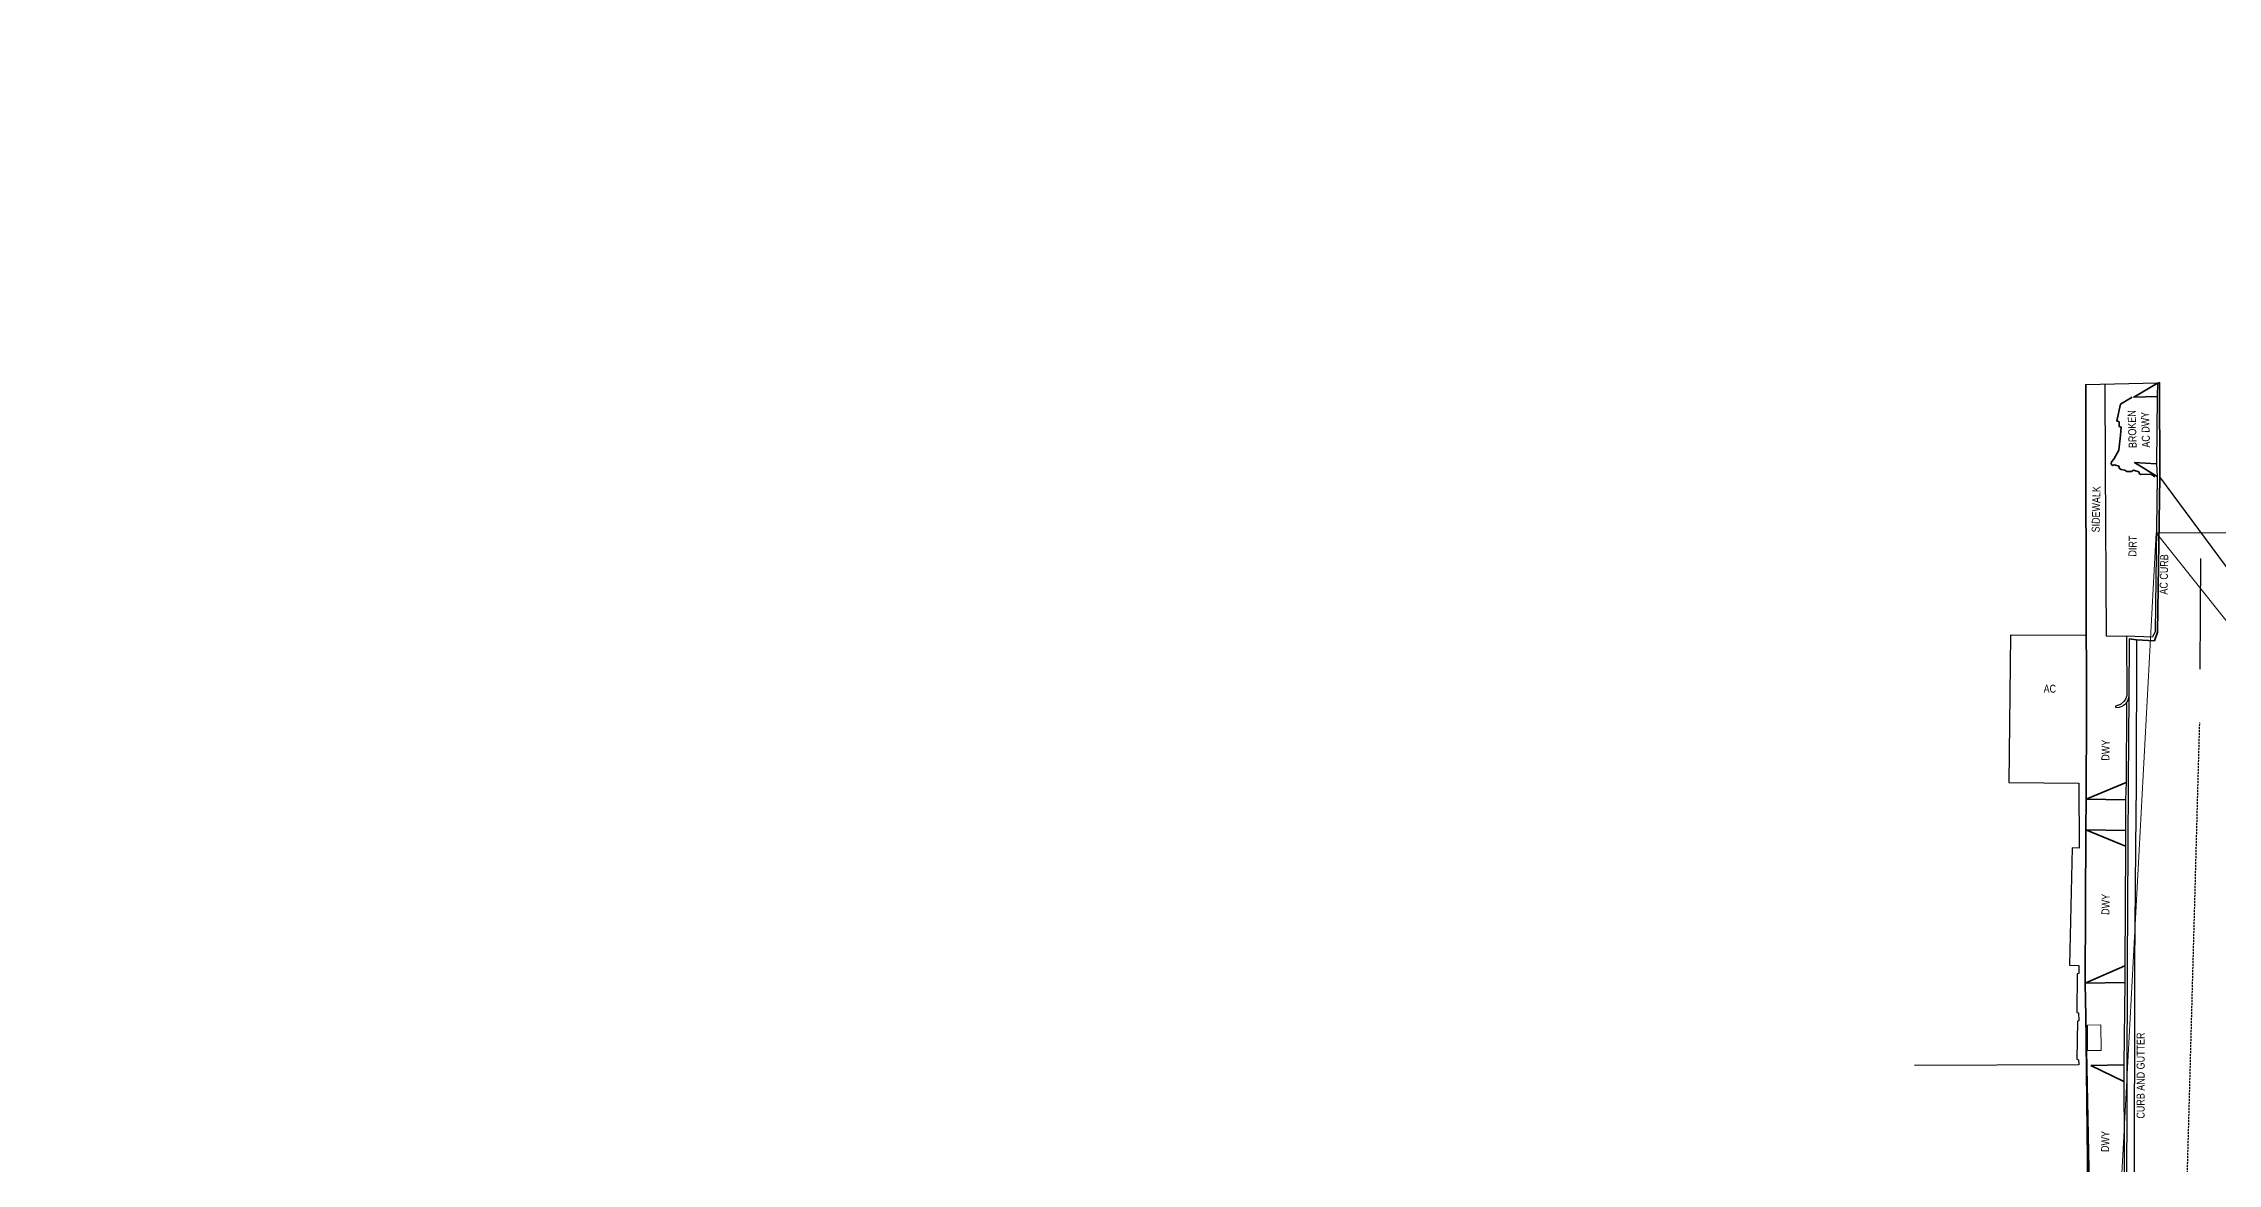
# Model space of a CAD drawing. Header units: feet. Extents: x 0 to 6439502, y 0 to 1884431.
# Drawn here: x 6438532 to 6439075, y 1884151 to 1884431 of the extents above; entities that cross this region are included whole.
import ezdxf
from ezdxf import colors
from ezdxf.entities.mleader import LeaderData, LeaderLine
from ezdxf.lldxf.tags import DXFTag
from ezdxf.math import Vec2, Vec3

# ---------------------------------------------------------------- set-up
doc = ezdxf.new("R2010")
doc.units = ezdxf.units.FT
doc.header["$MEASUREMENT"] = 0
doc.linetypes.add('DASHED', pattern=[0.75, 0.5, -0.25])
for name, color, linetype, lineweight in [('VF-ELEC-OVHD-LINE-', 253, 'OVERHEADELECTRIC', 15), ('VF-ELEC-VALT-LINE-', 253, 'Continuous', 13), ('VF-FENC-LINE-', 253, 'FENCE', 25), ('VF-PVMT-EDGE-LINE-', 253, 'EDGEOFPAVEMENT', 35), ('VF-ROAD-DRIV-LINE-', 253, 'Continuous', 35), ('VF-ROAD-STRP-WHIT-DASH-LINE-', 253, 'DASHED', 25), ('VF-ROAD-STRP-WHIT-LINE-', 253, 'Continuous', 25), ('VF-TOPO-CONC-EDGE-LINE-', 253, 'Continuous', 25), ('VF-TOPO-CONC-GTFL-LINE-', 253, 'Continuous', 25), ('VF-TOPO-CONC-LIPG-LINE-', 253, 'Continuous', 25), ('VF-TOPO-CONC-SWLK-LINE-', 253, 'Continuous', 25), ('VF-TOPO-CONC-TBCB-LINE-', 253, 'Continuous', 25), ('VF-TOPO-CONC-TBWK-LINE-', 253, 'Continuous', 35), ('VF-TOPO-TEXT-', 253, 'Continuous', 25)]:
    doc.layers.add(name, color=color, linetype=linetype, lineweight=lineweight)
doc.layers.add('VF-TINN-DSRF-BNDY-', color=253, linetype='Continuous', lineweight=25, plot=False)
doc.styles.add('NCS1-Anno', font='arial.ttf', dxfattribs={"width": 0.8, "height": 0.1})
doc.styles.get("Standard").update_dxf_attribs({"font": 'arial.ttf'})
tags = doc.linetypes.add('EDGEOFPAVEMENT', pattern='A,1,-0.03,["EP",Standard,S=0.08,R=0,X=0,Y=-0.04],-0.16,1', length=2.19).pattern_tags.tags
tags[6] = DXFTag(74, 10)
tags = doc.linetypes.add('FENCE', pattern='A,0.5,-0.03,["X",Standard,S=0.08,R=0,X=0,Y=-0.04],-0.08,0.5', length=1.11).pattern_tags.tags
tags[6] = DXFTag(74, 10)
tags = doc.linetypes.add('OVERHEADELECTRIC', pattern='A,1,-0.03,["OE",Standard,S=0.08,R=0,X=0,Y=-0.04],-0.16,1', length=2.19).pattern_tags.tags
tags[6] = DXFTag(74, 10)

# ---------------------------------------------------------------- blocks, each defined once
blk = doc.blocks.new('206-Whitsett.dxf pavement edge')
at = {"layer": 'VF-PVMT-EDGE-LINE-'}
blk.add_lwpolyline([(6439059.43, 1884322.62), (6439058.51, 1884323.28), (6439055.96, 1884323.18), (6439055.66, 1884323.37), (6439055.43, 1884323.86), (6439054.13, 1884324.23), (6439053.62, 1884323.94), (6439052.45, 1884323.94), (6439051.97, 1884324.26), (6439051.07, 1884324.4), (6439050.66, 1884324.63), (6439050.44, 1884325.23), (6439049.4, 1884325.61), (6439048.9, 1884325.39), (6439048.57, 1884325.82), (6439048.63, 1884326.34), (6439049.2, 1884327.01), (6439050.43, 1884329.21), (6439050.84, 1884332.99), (6439051.06, 1884334.96), (6439050.55, 1884335.12), (6439050.53, 1884336.31), (6439049.93, 1884336.53), (6439050.9, 1884340.73), (6439053.8, 1884342.44)], dxfattribs=at)
blk = doc.blocks.new('206-Whitsett.dxf vault line')
at = {"layer": 'VF-ELEC-VALT-LINE-'}
blk.add_lwpolyline([(6439046.02, 1884179.3), (6439042.59, 1884179.29), (6439042.64, 1884185.65), (6439046, 1884185.67), (6439046.02, 1884179.3)], close=True, dxfattribs=at)

msp = doc.modelspace()

# ---------------------------------------------------------------- linework, layer by layer
at = {"layer": 'VF-ELEC-OVHD-LINE-', "ltscale": 0.6, "elevation": 663.55, "flags": 128}
msp.add_lwpolyline([(6439050.51, 1884060.25), (6439049.82, 1884122.1), (6439059.81, 1884308.62)], dxfattribs=at)
at = {"layer": 'VF-ELEC-OVHD-LINE-', "ltscale": 0.6, "flags": 128}
for points in [[(6439059.81, 1884308.62), (6439154.27, 1884308.62)], [(6439059.81, 1884308.62), (6439114.59, 1884239.89)]]:
    msp.add_lwpolyline(points, dxfattribs=at)
at = {"layer": 'VF-FENC-LINE-', "ltscale": 0.6, "flags": 128}
msp.add_lwpolyline([(6439042.01, 1884282.93), (6439023.42, 1884283.04), (6439022.96, 1884246.21), (6439040.5, 1884246.05), (6439040.53, 1884229.79), (6439038.78, 1884229.91), (6439038.11, 1884200.57), (6439040.44, 1884200.5), (6439040.46, 1884198.53), (6439040.06, 1884198.44), (6439039.98, 1884188.81), (6439040.35, 1884188.72), (6439040.42, 1884186.72), (6439040.12, 1884186.64), (6439039.92, 1884177.14), (6439040.35, 1884177), (6439040.42, 1884175.7), (6438999.4, 1884175.52)], dxfattribs=at)
at = {"layer": 'VF-PVMT-EDGE-LINE-'}
msp.add_lwpolyline([(6439060.63, 1884346.1), (6439060.69, 1884322.59), (6439060.11, 1884283.8), (6439059.35, 1884281.64), (6439054.9, 1884281.9), (6439053.03, 1884282.1)], dxfattribs=at)
at = {"layer": 'VF-ROAD-DRIV-LINE-'}
for p, q in [((6439043.42, 1884175.54), (6439051.73, 1884175.71)), ((6439051.74, 1884171.52), (6439043.42, 1884175.54))]:
    msp.add_line(p, q, dxfattribs=at)
for points in [[(6439060.11, 1884345.97), (6439054.17, 1884342.5), (6439060.06, 1884342.67)], [(6439059.85, 1884325.85), (6439054.41, 1884326.18), (6439060.02, 1884322.65)], [(6439052.33, 1884246.2), (6439042.33, 1884242.1), (6439052.13, 1884241.87)], [(6439052.16, 1884234.26), (6439042.2, 1884234.42), (6439052.15, 1884230.34)], [(6439051.93, 1884200.46), (6439042.01, 1884196.11), (6439051.94, 1884196.3)]]:
    msp.add_lwpolyline(points, dxfattribs=at)
at = {"layer": 'VF-ROAD-STRP-WHIT-DASH-LINE-'}
msp.add_line((6439066.57, 1884111.14), (6439070.67, 1884261.23), dxfattribs=at)
at = {"layer": 'VF-ROAD-STRP-WHIT-LINE-', "ltscale": 0.6}
msp.add_line((6439070.87, 1884302.17), (6439070.67, 1884274.51), dxfattribs=at)
at = {"layer": 'VF-TINN-DSRF-BNDY-'}
msp.add_lwpolyline([(6439083.5, 1884291.74), (6439060.69, 1884322.59), (6439060.63, 1884346.1), (6439060.11, 1884345.97), (6439042.19, 1884345.59), (6439042.24, 1884325.07), (6439042.39, 1884264.18), (6439042.33, 1884242.1), (6439042.2, 1884234.42), (6439042.01, 1884196.11), (6439042.75, 1884137.33)], dxfattribs=at)
at = {"layer": 'VF-TOPO-CONC-EDGE-LINE-'}
msp.add_lwpolyline([(6439052.94, 1884267.85), (6439052.72, 1884266.76), (6439052.12, 1884265.83), (6439051.41, 1884265.28), (6439050.57, 1884264.97), (6439049.67, 1884264.92)], dxfattribs=at)
at = {"layer": 'VF-TOPO-CONC-GTFL-LINE-'}
msp.add_lwpolyline([(6439053.03, 1884282.1), (6439052.94, 1884267.85), (6439052.83, 1884246.16), (6439052.73, 1884230.3), (6439052.54, 1884200.41), (6439052.37, 1884141.59)], dxfattribs=at)
at = {"layer": 'VF-TOPO-CONC-LIPG-LINE-'}
msp.add_lwpolyline([(6439054.9, 1884281.9), (6439054.75, 1884245.61), (6439054.61, 1884230.11), (6439054.34, 1884200.63), (6439054.32, 1884141.38)], dxfattribs=at)
at = {"layer": 'VF-TOPO-CONC-SWLK-LINE-'}
msp.add_lwpolyline([(6439046.95, 1884345.69), (6439047.04, 1884325.18), (6439047.32, 1884282.85), (6439052.41, 1884282.8)], dxfattribs=at)
at = {"layer": 'VF-TOPO-CONC-TBCB-LINE-'}
for p, q in [((6439051.94, 1884196.3), (6439051.73, 1884175.71)), ((6439051.73, 1884175.71), (6439051.74, 1884171.52))]:
    msp.add_line(p, q, dxfattribs=at)
for points in [[(6439060.11, 1884345.97), (6439060.06, 1884342.67), (6439059.85, 1884325.85), (6439060.02, 1884322.65), (6439059.55, 1884283.91), (6439058.89, 1884282.5), (6439052.41, 1884282.8), (6439052.46, 1884267.93), (6439052.22, 1884267.18), (6439051.81, 1884266.51), (6439050.84, 1884265.71), (6439049.63, 1884265.34), (6439049.67, 1884264.92)], [(6439052.35, 1884266.19), (6439052.33, 1884246.2), (6439052.13, 1884241.87), (6439052.16, 1884234.26), (6439052.15, 1884230.34), (6439051.93, 1884200.46), (6439051.94, 1884196.3)], [(6439051.74, 1884171.52), (6439051.89, 1884141.5)]]:
    msp.add_lwpolyline(points, dxfattribs=at)
at = {"layer": 'VF-TOPO-CONC-TBWK-LINE-'}
msp.add_lwpolyline([(6439042.24, 1884325.07), (6439042.19, 1884345.59), (6439042.24, 1884325.07), (6439042.39, 1884264.18), (6439042.33, 1884242.1), (6439042.2, 1884234.42), (6439042.01, 1884196.11), (6439043.24, 1884137.05), (6439043.15, 1884102.09), (6439043.06, 1884060.51), (6439032.73, 1884050.67), (6438996.25, 1884050.73), (6438959.01, 1884050.83), (6438920.19, 1884050.91), (6438904.05, 1884051.17), (6438903.78, 1884049.94), (6438903.06, 1884048.91), (6438902.31, 1884048.38), (6438901.45, 1884048.08), (6438900.54, 1884048.03), (6438889.12, 1884048), (6438868.71, 1884048.14)], dxfattribs=at)

# ---------------------------------------------------------------- block references
at = {"layer": 'VF-ELEC-OVHD-LINE-'}
msp.add_blockref('206-Whitsett.dxf pavement edge', (0, 0), dxfattribs=at)
at = {"layer": 'VF-ELEC-VALT-LINE-'}
msp.add_blockref('206-Whitsett.dxf vault line', (0, 0), dxfattribs=at)

# ---------------------------------------------------------------- texts
at = {"layer": 'VF-TOPO-TEXT-', "char_height": 2, "attachment_point": 1, "style": 'NCS1-Anno'}
for s, insert, width, rotation in [('BROKEN AC DWY', (6439052.93, 1884329.74), 9.8387, 91.7943), ('SIDEWALK', (6439043.65, 1884308.73), 3.9885, 88.8195), ('DIRT', (6439052.85, 1884302.69), 3.9885, 88.8195), ('AC CURB', (6439060.62, 1884293.2), 10.4258, 88.8195), ('DWY', (6439046.09, 1884251.7), 3.9885, 88.8195), ('DWY', (6439046.09, 1884213.19), 3.9885, 88.8195), ('CURB AND GUTTER', (6439054.9, 1884162.29), 28.0078, 90), ('DWY', (6439046, 1884153.97), 3.9885, 88.8195)]:
    msp.add_mtext(s, dxfattribs=dict(at, insert=insert, width=width, rotation=rotation))
at = {"layer": 'VF-TOPO-TEXT-', "insert": (6439031.67, 1884270.65), "char_height": 2, "width": 3.7087, "attachment_point": 1, "style": 'NCS1-Anno'}
msp.add_mtext('AC', dxfattribs=at)

# ---------------------------------------------------------------- leaders
at = {"layer": 'VF-TOPO-TEXT-'}
ml = msp.add_multileader_mtext('Standard', dxfattribs=at)
ml.set_content('PP/DOWN LINES', color=256, style='NCS1-Anno')
ml.set_leader_properties()
ml.build(insert=Vec2(0, 0))
ml.multileader.update_dxf_attribs({"leader_type": 2, "dogleg_length": 0.1, "arrow_head_size": 2, "scale": 20})
ctx = ml.context
ctx.base_point, ctx.scale, ctx.char_height, ctx.arrow_head_size, ctx.landing_gap_size, ctx.plane_origin, ctx.plane_x_axis, ctx.plane_y_axis = Vec3(6439045.13, 1884074.52, 659.02), 20, 1.875, 2, 0.8, Vec3(6438999.38, 1884048.31, 659.02), Vec3(0, 1), Vec3(-1, 0)
notes = []
notes.append((ctx, [(0, (1, 1, 0), (6439045.13, 1884072.52, 659.02), (0, 1), 2, [(0, [(6439049.72, 1884060.6, 659.02), (6439044.62, 1884065.85, 659.02)], 0, [])])]))
ctx.mtext.insert, ctx.mtext.text_direction, ctx.mtext.rotation, ctx.mtext.width, ctx.mtext.flow_direction = Vec3(6439044.18, 1884075.32, 659.02), Vec3(0, 1), 1.570796, 17.7746, 5
ml = msp.add_multileader_mtext('Standard', dxfattribs=at)
ml.set_content('BILLBOARD', color=256, style='NCS1-Anno')
ml.set_leader_properties()
ml.build(insert=Vec2(0, 0))
ml.multileader.update_dxf_attribs({"leader_type": 2, "dogleg_length": 0.1, "arrow_head_size": 2, "scale": 20})
ctx = ml.context
ctx.base_point, ctx.scale, ctx.char_height, ctx.arrow_head_size, ctx.landing_gap_size, ctx.plane_origin = Vec3(6439129.69, 1884229.91), 20, 1.875, 2, 0.8, Vec3(6439148.55, 1884238.31)
ctx.text_align_type = 2
notes.append((ctx, [(0, (0, 0, 0), (0, 0), (1, 0), 1, [])]))
ctx.mtext.insert, ctx.mtext.alignment, ctx.mtext.flow_direction = Vec3(6439141.99, 1884230.86), 3, 5
for ctx, leaders in notes:
    for number, flags, end, landing, length, lines in leaders:
        leader = LeaderData()
        leader.index, (leader.has_last_leader_line, leader.has_dogleg_vector, leader.attachment_direction) = number, flags
        leader.last_leader_point, leader.dogleg_vector, leader.dogleg_length = Vec3(end), Vec3(landing), length
        for number, points, colour, breaks in lines:
            line = LeaderLine()
            line.index, line.vertices, line.color, line.breaks = number, Vec3.list(points), colors.encode_raw_color(colour), breaks
            leader.lines.append(line)
        ctx.leaders.append(leader)

doc.saveas('drawing.dxf')
